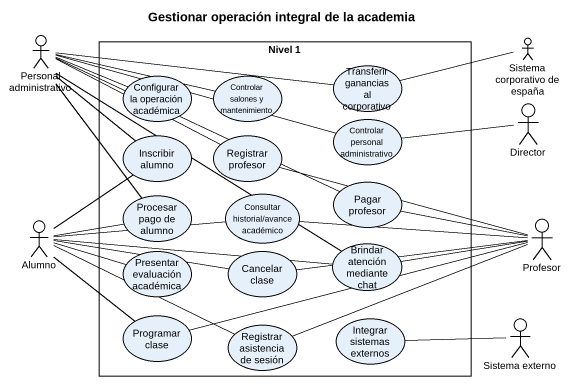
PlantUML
@startuml
title Gestionar operación integral de la academia
actor "Personal administrativo" as Personal_administrativo
actor "Sistema corporativo de españa" as Sistema_corporativo_de
rectangle "Nivel 1" as Nivel_1 {
  usecase "Configurar la operación académica" as Configurar_la_operación
  usecase "Controlar salones y mantenimiento" as Controlar_salones_y
  usecase "Transferir ganancias al corporativo" as Transferir_ganancias_al
  usecase "Controlar personal administrativo" as Controlar_personal
  usecase "Inscribir alumno" as Inscribir_alumno
  usecase "Registrar profesor" as Registrar_profesor
  usecase "Procesar pago de alumno" as Procesar_pago_de_alumno
  usecase "Consultar historial/avance académico" as Consultar_historial_avance
  usecase "Pagar profesor" as Pagar_profesor
  usecase "Brindar atención mediante chat" as Brindar_atención_mediante
  usecase "Presentar evaluación académica" as Presentar_evaluación
  usecase "Cancelar clase" as Cancelar_clase
  usecase "Programar clase" as Programar_clase
  usecase "Registrar asistencia de sesión" as Registrar_asistencia_de
  usecase "Integrar sistemas externos" as Integrar_sistemas_externos
}
actor Director
actor Alumno
actor Profesor
actor "Sistema externo" as Sistema_externo
Personal_administrativo -right- Configurar_la_operación
Personal_administrativo -right- Controlar_salones_y
Personal_administrativo -right- Transferir_ganancias_al
Personal_administrativo -right- Controlar_personal
Personal_administrativo -- Inscribir_alumno
Personal_administrativo -right- Registrar_profesor
Personal_administrativo -- Procesar_pago_de_alumno
Personal_administrativo -right- Pagar_profesor
Personal_administrativo -- Brindar_atención_mediante
Transferir_ganancias_al -right- Sistema_corporativo_de
Controlar_personal -right- Director
Alumno -up- Inscribir_alumno
Alumno -right- Procesar_pago_de_alumno
Alumno -right- Consultar_historial_avance
Alumno -right- Brindar_atención_mediante
Alumno -right- Presentar_evaluación
Alumno -right- Cancelar_clase
Alumno -- Programar_clase
Alumno -right- Registrar_asistencia_de
Profesor -left- Registrar_profesor
Profesor -left- Consultar_historial_avance
Profesor -left- Pagar_profesor
Profesor -left- Brindar_atención_mediante
Profesor -left- Cancelar_clase
Profesor -left- Programar_clase
Profesor -left- Registrar_asistencia_de
Sistema_externo -left- Integrar_sistemas_externos
@enduml
